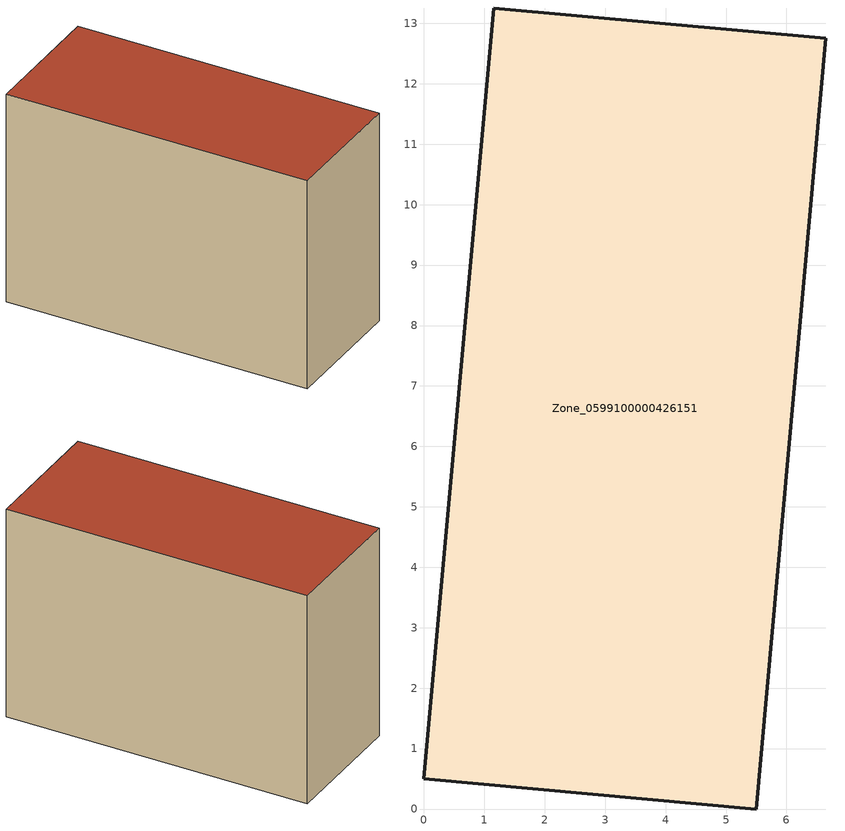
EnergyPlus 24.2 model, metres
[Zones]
Zone_0599100000426151
 floor ground (C_G): 0,0.5 1.15,13.25 6.65,12.75 5.5,0 z0
 wall outside (C_F): 1.15,13.25 0,0.5 5.5,0 6.65,12.75 1.15,13.25 z0:9.07
 roof outside (C_R): 5.5,0 6.65,12.75 1.15,13.25 0,0.5 z9.07
[BUILDING]
Pand.0599100000426151: North Axis=0; Terrain=City; Loads Convergence Tolerance Value=0.04; Temperature Convergence Tolerance Value=0.4; Solar Distribution=FullExterior; Maximum Number of Warmup Days=25; Minimum Number of Warmup Days=1
[Site:Location]
Rotterdam.The.Hague.AP_ZH_NLD Design_Conditions: Latitude=51.96; Longitude=4.45; Time Zone=1; Elevation=-4.5
[SITE:GROUNDTEMPERATURE:BUILDINGSURFACE]
18, 18, 18, 18, 18, 18, 18, 18, 18, 18, 18, 18
[MATERIAL] Thermal Absorptance=0.9; Solar Absorptance=0.7; Visible Absorptance=0.7
Name | Roughness | Thickness | Conductivity | Density | Specific Heat
G.TC.2006-2014 | MediumSmooth | 0.15 | 0.06 | 540 | 1210
F.TC.2006-2014 | Rough | 0.3 | 0.12 | 1920 | 840
R.TC.2006-2014 | MediumRough | 0.2 | 0.08 | 1500 | 1000
[CONSTRUCTION]
C_G: G.TC.2006-2014
C_F: F.TC.2006-2014
C_R: R.TC.2006-2014
[ZONE]
Zone_0599100000426151: Type=1; Multiplier=1; Ceiling Height=Autocalculate; Volume=Autocalculate; Floor Area=autocalculate; Part of Total Floor Area=Yes
[ZONEINFILTRATION:DESIGNFLOWRATE]
Infil_Zone_0599100000426151: Zone or ZoneList or Space or SpaceList=Zone_0599100000426151; Schedule=AlwaysOn; Design Flow Rate Calculation Method=Flow/Area; Flow Rate per Floor Area=0.0015; Constant Term Coefficient=1; Temperature Term Coefficient=0; Velocity Term Coefficient=0; Velocity Squared Term Coefficient=0
[HVACTEMPLATE:ZONE:IDEALLOADSAIRSYSTEM]
Zone_0599100000426151: Maximum Heating Supply Air Temperature=50; Minimum Cooling Supply Air Temperature=13; Maximum Heating Supply Air Humidity Ratio=0.0156; Minimum Cooling Supply Air Humidity Ratio=0.0077; Heating Limit=NoLimit; Cooling Limit=NoLimit; Dehumidification Control Type=ConstantSensibleHeatRatio; Cooling Sensible Heat Ratio=0.7; Dehumidification Setpoint=60; Humidification Control Type=None; Humidification Setpoint=30; Outdoor Air Method=None; Outdoor Air Flow Rate per Person=0.00944; Outdoor Air Flow Rate per Zone Floor Area=0; Outdoor Air Flow Rate per Zone=0; Demand Controlled Ventilation Type=None; Outdoor Air Economizer Type=NoEconomizer; Heat Recovery Type=None; Sensible Heat Recovery Effectiveness=0.7; Latent Heat Recovery Effectiveness=0.65
[ZONECONTROL:THERMOSTAT]
ThermostatControl_Zone_0599100000426151: Zone or ZoneList=Zone_0599100000426151; Control Type Schedule=DualSetpointControlType; Control 1=Thermostat_Zone_0599100000426151; Temperature Difference Between Cutout And Setpoint=0
[THERMOSTATSETPOINT:DUALSETPOINT]
Thermostat_Zone_0599100000426151: Heating Setpoint Temperature Schedule=HeatingSetpoint_Zone_0599100000426151; Cooling Setpoint Temperature Schedule=CoolingSetpoint_Zone_0599100000426151
[SCHEDULE:COMPACT]
HeatingSetpoint_Zone_0599100000426151: Through: 12/31, For: AllDays, Until: 24:00, 21
CoolingSetpoint_Zone_0599100000426151: Through: 12/31, For: AllDays, Until: 24:00, 24
DualSetpointControlType: Through: 12/31, For: AllDays, Until: 24:00, 4
AlwaysOn: Through: 12/31, For: AllDays, Until: 24:00, 1
